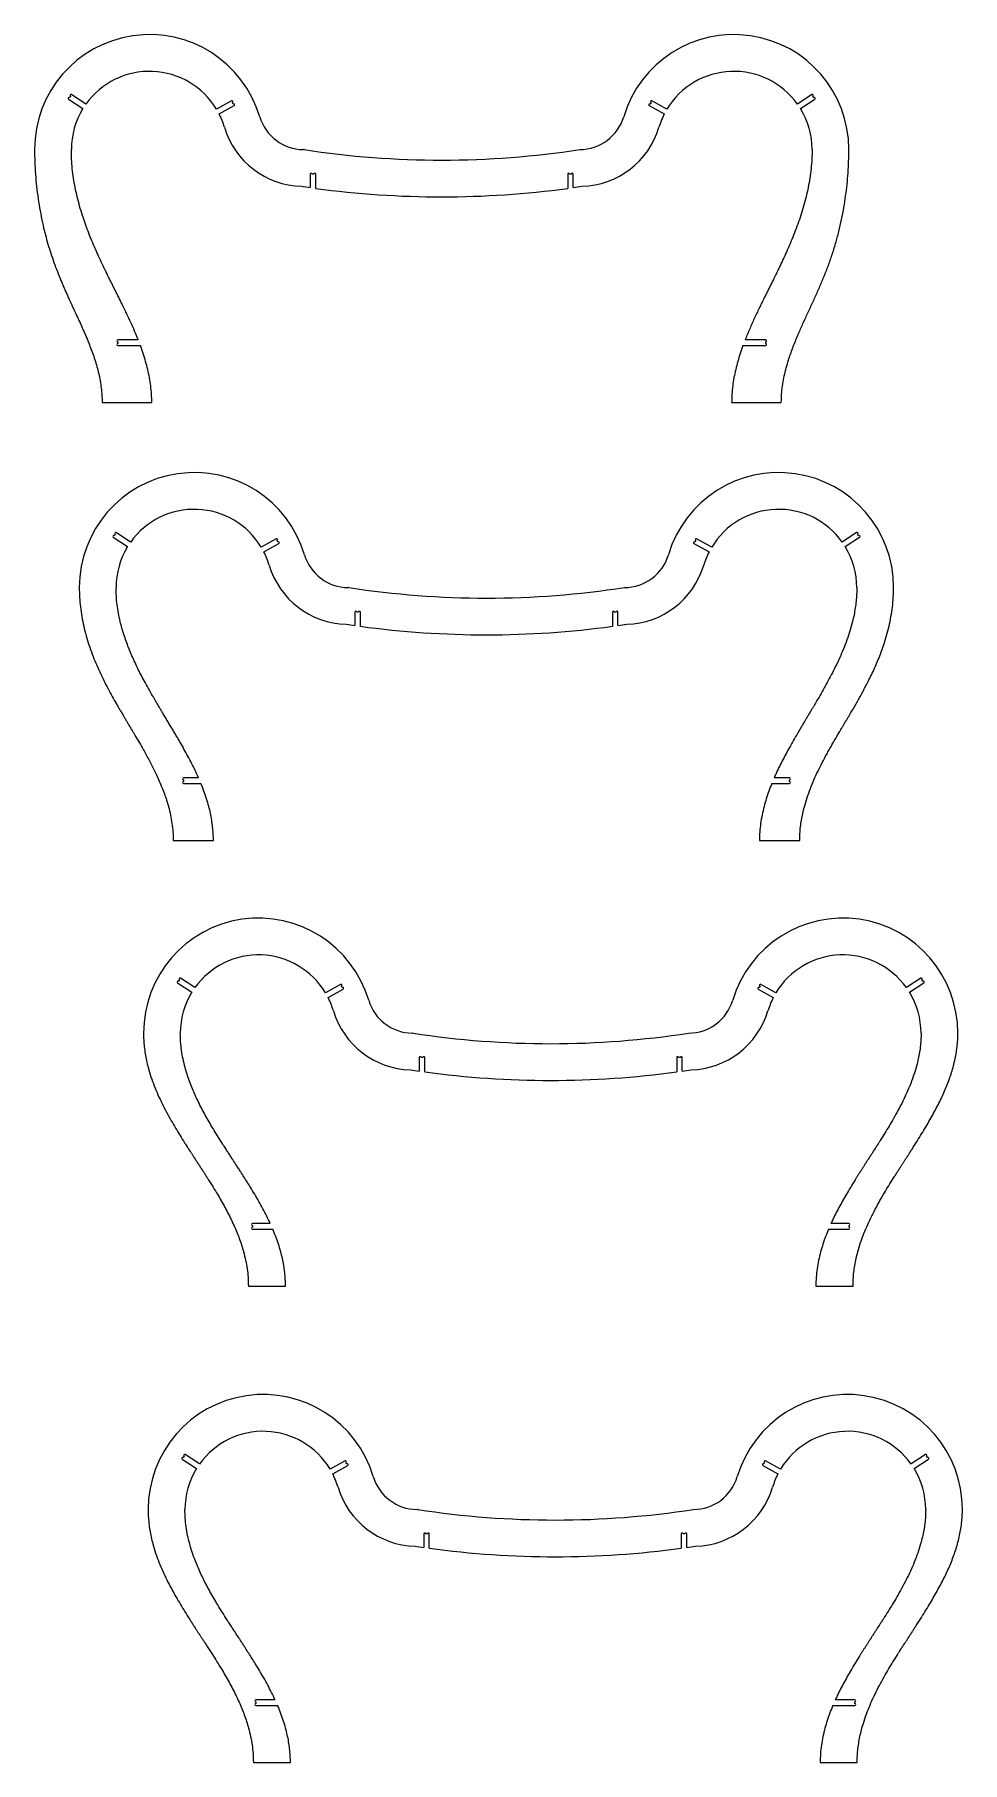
# Model space of a CAD drawing. Header units: millimetres. Extents: x -1732 to 6309, y -3588 to 3891.
# Drawn here: x 98 to 2115, y 134 to 3891 of the extents above; entities that cross this region are included whole.
import ezdxf

# ---------------------------------------------------------------- set-up
doc = ezdxf.new("R2010")
doc.units = ezdxf.units.MM

msp = doc.modelspace()

# ---------------------------------------------------------------- linework, layer by layer
at = {"color": 7, "linetype": 'Continuous', "lineweight": 15}
for p, q in [((176, 3756.9), (173.8, 3753.6)), ((209.4, 3739.6), (178.2, 3760.2)), ((1788, 3760.2), (1756.8, 3739.6)), ((1792.4, 3753.6), (1790.2, 3756.9)), ((171.6, 3750.2), (202.8, 3729.6)), ((526, 3746.6), (493.3, 3728.5)), ((499.1, 3718), (531.8, 3736.1)), ((529.9, 3739.6), (527.9, 3743.1)), ((1434.4, 3736.1), (1467.1, 3718)), ((1438.3, 3743.1), (1436.3, 3739.6)), ((1472.9, 3728.5), (1440.2, 3746.6)), ((1763.4, 3729.6), (1794.6, 3750.2)), ((697.1, 3587.4), (697.1, 3558)), ((705.1, 3587.4), (701.1, 3587.4)), ((709.1, 3556.3), (709.1, 3587.4)), ((1257.1, 3587.4), (1257.1, 3556.3)), ((1265.1, 3587.4), (1261.1, 3587.4)), ((1269.1, 3558), (1269.1, 3587.4)), ((323.3, 3226.7), (278.5, 3226.7)), ((278.5, 3222.7), (278.5, 3218.7)), ((278.5, 3214.7), (327.8, 3214.7)), ((1638.2, 3214.7), (1687.7, 3214.7)), ((1687.7, 3226.7), (1642.8, 3226.7)), ((1687.7, 3218.7), (1687.7, 3222.7)), ((244.6, 3090.7), (352.7, 3090.7)), ((1613.5, 3090.7), (1721.6, 3090.7)), ((268.9, 2798.1), (300.1, 2777.4)), ((273.3, 2804.7), (271.1, 2801.4)), ((306.7, 2787.4), (275.5, 2808.1)), ((623.3, 2794.4), (590.6, 2776.3)), ((596.4, 2765.8), (629.1, 2784)), ((627.2, 2787.5), (625.2, 2790.9)), ((1531.7, 2784), (1564.4, 2765.8)), ((1535.5, 2790.9), (1533.6, 2787.5)), ((1570.2, 2776.3), (1537.5, 2794.4)), ((1885.3, 2808.1), (1854.1, 2787.4)), ((1860.7, 2777.4), (1891.9, 2798.1)), ((1889.7, 2801.4), (1887.5, 2804.7)), ((794.4, 2635.2), (794.4, 2605.8)), ((802.4, 2635.2), (798.4, 2635.2)), ((806.4, 2604.1), (806.4, 2635.2)), ((1354.4, 2635.2), (1354.4, 2604.1)), ((1362.4, 2635.2), (1358.4, 2635.2)), ((1366.4, 2605.8), (1366.4, 2635.2)), ((454.5, 2274.5), (421.3, 2274.5)), ((421.3, 2270.5), (421.3, 2266.5)), ((421.3, 2262.5), (459.6, 2262.5)), ((1700.9, 2262.5), (1739.4, 2262.5)), ((1739.4, 2274.5), (1706, 2274.5)), ((1739.4, 2266.5), (1739.4, 2270.5)), ((399.2, 2138.5), (486.7, 2138.5)), ((1674.1, 2138.5), (1761.6, 2138.5)), ((408.6, 1829.3), (439.8, 1808.6)), ((413, 1836), (410.8, 1832.6)), ((446.4, 1818.6), (415.2, 1839.3)), ((763, 1825.7), (730.3, 1807.5)), ((736.1, 1797), (768.8, 1815.2)), ((766.9, 1818.7), (764.9, 1822.2)), ((1671.4, 1815.2), (1704.1, 1797)), ((1675.3, 1822.2), (1673.3, 1818.7)), ((1709.9, 1807.5), (1677.2, 1825.7)), ((2025, 1839.3), (1993.8, 1818.6)), ((2000.4, 1808.6), (2031.6, 1829.3)), ((2029.4, 1832.6), (2027.2, 1836)), ((934.1, 1666.5), (934.1, 1637.1)), ((942.1, 1666.5), (938.1, 1666.5)), ((946.1, 1635.4), (946.1, 1666.5)), ((1494.1, 1666.5), (1494.1, 1635.4)), ((1502.1, 1666.5), (1498.1, 1666.5)), ((1506.1, 1637.1), (1506.1, 1666.5)), ((610.3, 1305.8), (571.4, 1305.8)), ((571.4, 1301.8), (571.4, 1297.8)), ((571.4, 1293.8), (615.6, 1293.8)), ((1824.4, 1293.8), (1868.8, 1293.8)), ((1868.8, 1305.8), (1829.6, 1305.8)), ((1868.8, 1297.8), (1868.8, 1301.8)), ((562.7, 1169.8), (643.5, 1169.8)), ((1796.7, 1169.8), (1877.6, 1169.8)), ((418.6, 793.7), (449.7, 773)), ((423, 800.4), (420.8, 797)), ((456.4, 783), (425.2, 803.7)), ((773, 790.1), (740.3, 771.9)), ((1719.9, 771.9), (1687.2, 790.1)), ((2035, 803.7), (2003.8, 783)), ((2010.4, 773), (2041.6, 793.7)), ((2039.4, 797), (2037.2, 800.4)), ((746.1, 761.4), (778.8, 779.6)), ((776.8, 783.1), (774.9, 786.6)), ((1681.3, 779.6), (1714.1, 761.4)), ((1685.2, 786.6), (1683.3, 783.1)), ((944.1, 630.9), (944.1, 601.4)), ((952.1, 630.9), (948.1, 630.9)), ((956.1, 599.8), (956.1, 630.9)), ((1504.1, 630.9), (1504.1, 599.8)), ((1512.1, 630.9), (1508.1, 630.9)), ((1516.1, 601.4), (1516.1, 630.9)), ((620.9, 270.1), (578.7, 270.1)), ((578.7, 266.1), (578.7, 262.1)), ((1881.4, 270.1), (1838.9, 270.1)), ((1881.4, 262.1), (1881.4, 266.1)), ((578.7, 258.1), (626.2, 258.1)), ((1833.7, 258.1), (1881.4, 258.1)), ((573.5, 134.1), (654.1, 134.1)), ((1806, 134.1), (1886.6, 134.1))]:
    msp.add_line(p, q, dxfattribs=at)
for centre, radius, start, end in [((347.7, 3640.7), 250, 16.6015, 180), ((1618.5, 3640.7), 250, 0, 163.3985), ((347.7, 3640.7), 170, 31.0829, 144.4352), ((1618.5, 3640.7), 170, 35.5648, 148.9171), ((177.1, 3758.6), 2, 56.4578, 236.4578), ((1789.1, 3758.6), 2, 303.5422, 123.5422), ((172.7, 3751.9), 2, 56.4578, 236.4578), ((347.7, 3640.7), 170, 148.4805, 180), ((527, 3744.9), 2, 299.0603, 119.0603), ((530.9, 3737.9), 2, 299.0603, 119.0603), ((1435.4, 3737.9), 2, 60.9397, 240.9397), ((1439.2, 3744.9), 2, 60.9397, 240.9397), ((1618.5, 3640.7), 170, 0, 31.5195), ((1793.5, 3751.9), 2, 303.5422, 123.5422), ((347.7, 3640.7), 170, 16.6015, 27.0377), ((683.1, 3740.7), 180, 196.6015, 268.4002), ((683.1, 3740.7), 100, 196.6015, 269.5912), ((1283.1, 3740.7), 100, 270, 343.3985), ((1283.1, 3740.7), 180, 271.5998, 343.3985), ((1618.5, 3640.7), 170, 152.9623, 163.3985), ((682.3, 3630.7), 10, 81.2428, 89.5912), ((983.1, 5583.3), 1965.6, 261.2428, 278.779), ((699.1, 3587.4), 2, 0, 180), ((707.1, 3587.4), 2, 0, 180), ((1259.1, 3587.4), 2, 0, 180), ((1267.1, 3587.4), 2, 0, 180), ((983.1, 5583.5), 2045.6, 261.4246, 261.9631), ((983.1, 5583.5), 2045.6, 262.3024, 277.6976), ((983.1, 5583.5), 2045.6, 278.0369, 278.5754), ((278.5, 3224.7), 2, 90, 270), ((278.5, 3216.7), 2, 90, 270), ((1687.7, 3224.7), 2, 270, 90), ((1687.7, 3216.7), 2, 270, 90), ((445, 2688.5), 250, 16.6015, 180), ((1715.8, 2688.5), 250, 0, 163.3985), ((445, 2688.5), 170, 31.0829, 144.4352), ((1715.8, 2688.5), 170, 35.5648, 148.9171), ((270, 2799.7), 2, 56.4578, 236.4578), ((274.4, 2806.4), 2, 56.4578, 236.4578), ((624.2, 2792.7), 2, 299.0603, 119.0603), ((628.1, 2785.7), 2, 299.0603, 119.0603), ((1532.6, 2785.7), 2, 60.9397, 240.9397), ((1536.5, 2792.7), 2, 60.9397, 240.9397), ((1886.4, 2806.4), 2, 303.5422, 123.5422), ((1890.8, 2799.7), 2, 303.5422, 123.5422), ((445, 2688.5), 170, 148.4805, 180), ((445, 2688.5), 170, 16.6015, 27.0377), ((780.4, 2788.5), 100, 196.6015, 269.5912), ((1380.4, 2788.5), 100, 270, 343.3985), ((1715.8, 2688.5), 170, 152.9623, 163.3985), ((1715.8, 2688.5), 170, 0, 31.5195), ((780.4, 2788.5), 180, 196.6015, 268.4002), ((1380.4, 2788.5), 180, 271.5998, 343.3985), ((779.6, 2678.5), 10, 81.2428, 89.5912), ((1080.4, 4631.1), 1965.6, 261.2428, 278.779), ((796.4, 2635.2), 2, 0, 180), ((804.4, 2635.2), 2, 0, 180), ((1356.4, 2635.2), 2, 360, 180), ((1364.4, 2635.2), 2, 0, 180), ((1080.4, 4631.3), 2045.6, 261.4246, 261.9631), ((1080.4, 4631.3), 2045.6, 262.3024, 277.6976), ((1080.4, 4631.3), 2045.6, 278.0369, 278.5754), ((421.3, 2272.5), 2, 90, 270), ((421.3, 2264.5), 2, 90, 270), ((1739.4, 2272.5), 2, 270, 90), ((1739.4, 2264.5), 2, 270, 90), ((584.7, 1719.8), 250, 16.6015, 180), ((1855.5, 1719.8), 250, 0, 163.3985), ((584.7, 1719.8), 170, 31.0829, 144.4352), ((1855.5, 1719.8), 170, 35.5648, 148.9171), ((409.7, 1831), 2, 56.4578, 236.4578), ((414.1, 1837.6), 2, 56.4578, 236.4578), ((584.7, 1719.8), 170, 148.4805, 180), ((764, 1824), 2, 299.0603, 119.0603), ((767.9, 1817), 2, 299.0603, 119.0603), ((1672.4, 1817), 2, 60.9397, 240.9397), ((1676.2, 1824), 2, 60.9397, 240.9397), ((1855.5, 1719.8), 170, 0, 31.5195), ((2026.1, 1837.6), 2, 303.5422, 123.5422), ((2030.5, 1831), 2, 303.5422, 123.5422), ((584.7, 1719.8), 170, 16.6015, 27.0377), ((920.1, 1819.8), 180, 196.6015, 268.4002), ((920.1, 1819.8), 100, 196.6015, 269.5912), ((1520.1, 1819.8), 100, 270, 343.3985), ((1520.1, 1819.8), 180, 271.5998, 343.3985), ((1855.5, 1719.8), 170, 152.9623, 163.3985), ((919.3, 1709.8), 10, 81.2428, 89.5912), ((1220.1, 3662.4), 1965.6, 261.2428, 278.779), ((936.1, 1666.5), 2, 0, 180), ((944.1, 1666.5), 2, 0, 180), ((1496.1, 1666.5), 2, 0, 180), ((1504.1, 1666.5), 2, 0, 180), ((1220.1, 3662.6), 2045.6, 261.4246, 261.9631), ((1220.1, 3662.6), 2045.6, 262.3024, 277.6976), ((1220.1, 3662.6), 2045.6, 278.0369, 278.5754), ((571.4, 1303.8), 2, 90, 270), ((571.4, 1295.8), 2, 90, 270), ((1868.8, 1303.8), 2, 270, 90), ((1868.8, 1295.8), 2, 270, 90), ((594.7, 684.1), 250, 16.6015, 180), ((1865.5, 684.1), 250, 0, 163.3985), ((594.7, 684.1), 170, 31.0829, 144.4352), ((1865.5, 684.1), 170, 35.5648, 148.9171), ((419.7, 795.4), 2, 56.4578, 236.4578), ((424.1, 802), 2, 56.4578, 236.4578), ((773.9, 788.3), 2, 299.0603, 119.0603), ((1686.2, 788.3), 2, 60.9397, 240.9397), ((2036.1, 802), 2, 303.5422, 123.5422), ((2040.5, 795.4), 2, 303.5422, 123.5422), ((594.7, 684.1), 170, 148.4805, 180), ((594.7, 684.1), 170, 16.6015, 27.0377), ((777.8, 781.4), 2, 299.0603, 119.0603), ((930.1, 784.1), 100, 196.6015, 269.5912), ((1530.1, 784.1), 100, 270, 343.3985), ((1682.3, 781.4), 2, 60.9397, 240.9397), ((1865.5, 684.1), 170, 152.9623, 163.3985), ((1865.5, 684.1), 170, 0, 31.5195), ((930.1, 784.1), 180, 196.6015, 268.4002), ((1530.1, 784.1), 180, 271.5998, 343.3985), ((929.3, 674.2), 10, 81.2428, 89.5912), ((1230.1, 2626.8), 1965.6, 261.2428, 278.779), ((1230.1, 2627), 2045.6, 261.4246, 261.9631), ((946.1, 630.9), 2, 0, 180), ((954.1, 630.9), 2, 0, 180), ((1506.1, 630.9), 2, 0, 180), ((1514.1, 630.9), 2, 0, 180), ((1230.1, 2627), 2045.6, 278.0369, 278.5754), ((1230.1, 2627), 2045.6, 262.3024, 277.6976), ((578.7, 268.1), 2, 90, 270), ((1881.4, 268.1), 2, 270, 90), ((578.7, 260.1), 2, 90, 270), ((1881.4, 260.1), 2, 270, 90)]:
    msp.add_arc(centre, radius, start, end, dxfattribs=at)
for points, knots in [([(97.7, 3640.7), (97.8, 3631.8), (98, 3613.9), (99.6, 3587.1), (102, 3560.4), (105.4, 3533.8), (109.7, 3507.3), (114.6, 3482.9), (119.9, 3460.5), (125.3, 3440.2), (131.4, 3420), (138, 3400.1), (145.3, 3380.3), (151.7, 3364.1), (157, 3351.4), (160.9, 3342.2), (164.9, 3333), (169, 3323.8), (172.3, 3316.7), (174.5, 3311.7), (175.8, 3308.9), (177.1, 3306), (178.2, 3303.7), (179.1, 3301.8), (179.7, 3300.4), (180.4, 3298.9), (181.1, 3297.4), (181.8, 3296), (182.3, 3294.8), (182.9, 3293.6), (183.6, 3292), (184.6, 3289.9), (185.7, 3287.5), (186.8, 3285.3), (187.7, 3283.3), (188.5, 3281.6), (189.2, 3279.9), (191.1, 3275.8), (194.2, 3269.2), (198.4, 3259.9), (202.6, 3250.6), (206.7, 3241.4), (210.6, 3232.1), (214.5, 3222.8), (218.9, 3211.7), (223.8, 3198.7), (228.9, 3183.7), (233.4, 3168.6), (237.3, 3153.3), (240.5, 3137.8), (242.8, 3122.2), (244.3, 3106.5), (244.5, 3095.9), (244.6, 3090.7)], [0, 0, 0, 0, 0.046636, 0.093258, 0.140025, 0.186663, 0.2334, 0.280114, 0.316669, 0.353343, 0.389858, 0.426553, 0.463274, 0.500005, 0.517317, 0.534962, 0.55236, 0.569777, 0.587422, 0.593181, 0.598387, 0.603784, 0.609441, 0.611976, 0.614644, 0.617446, 0.620383, 0.623453, 0.62548, 0.627374, 0.630364, 0.634451, 0.639635, 0.643947, 0.647592, 0.650929, 0.653961, 0.656859, 0.674538, 0.692325, 0.710141, 0.727564, 0.745059, 0.762735, 0.780062, 0.807663, 0.835198, 0.862703, 0.890175, 0.917634, 0.945084, 0.972534, 1, 1, 1, 1]), ([(323.3, 3226.7), (322.9, 3227.6), (322.2, 3229.3), (319, 3237.4), (313.3, 3250.8), (305, 3269.3), (296.3, 3287.6), (288.8, 3303), (282.6, 3315.5), (277.8, 3325.2), (273, 3334.8), (268.1, 3344.6), (263.3, 3354.2), (257.4, 3366), (250.6, 3379.9), (242.7, 3396.3), (235.1, 3412.9), (227.7, 3429.5), (220.6, 3446.3), (213.9, 3463.3), (207.6, 3480.4), (201.4, 3498.6), (195.7, 3517.6), (190.4, 3537.8), (185.9, 3558.1), (182.3, 3578.6), (179.7, 3599.2), (178, 3619.9), (177.8, 3633.8), (177.7, 3640.7)], [0, 0, 0, 0, 0.006426, 0.012909, 0.0588, 0.104681, 0.150474, 0.196189, 0.2211, 0.244694, 0.269557, 0.293685, 0.319136, 0.341944, 0.383074, 0.424203, 0.465332, 0.506461, 0.547594, 0.588725, 0.630514, 0.670983, 0.718489, 0.765199, 0.812333, 0.859294, 0.906171, 0.95331, 1, 1, 1, 1]), ([(1788.5, 3640.7), (1788.4, 3633.8), (1788.2, 3620), (1786.5, 3599.3), (1783.8, 3578.6), (1780.1, 3558.1), (1775.6, 3537.8), (1770.2, 3517.7), (1764.2, 3498), (1757.5, 3478.5), (1750.3, 3459.4), (1742.6, 3440.5), (1734.9, 3422.5), (1727.1, 3405.5), (1721.5, 3393.5), (1717.7, 3385.6), (1716, 3382), (1714.2, 3378.4), (1712.5, 3374.8), (1710.8, 3371.2), (1708.9, 3367.5), (1706.5, 3362.5), (1703.1, 3355.7), (1699.1, 3347.5), (1694.9, 3339.2), (1690.7, 3330.7), (1686.2, 3321.6), (1681.2, 3311.7), (1676.1, 3301.1), (1670.7, 3290.1), (1665.4, 3278.9), (1660, 3267.3), (1654.8, 3255.6), (1649.7, 3243.8), (1645.7, 3234.2), (1643.5, 3228.5), (1642.8, 3226.7)], [0, 0, 0, 0, 0.046647, 0.093803, 0.140665, 0.187624, 0.234766, 0.281457, 0.328991, 0.374368, 0.420951, 0.466944, 0.512926, 0.553384, 0.593787, 0.602944, 0.612305, 0.621287, 0.630007, 0.639033, 0.648364, 0.658002, 0.677125, 0.69924, 0.720043, 0.740599, 0.763172, 0.788712, 0.815761, 0.842902, 0.871486, 0.900343, 0.929494, 0.958345, 0.987013, 1, 1, 1, 1]), ([(1721.6, 3090.7), (1721.7, 3096.7), (1722, 3108.7), (1723.9, 3126.6), (1726.9, 3144.4), (1731, 3162), (1735.5, 3178), (1740.3, 3192.7), (1745, 3206), (1750.1, 3219.2), (1755.5, 3232.3), (1762.5, 3248.6), (1771.4, 3268.3), (1782, 3291.3), (1792.7, 3314.5), (1803.1, 3337.6), (1813.2, 3361.3), (1822.8, 3385.7), (1831.8, 3410.9), (1839.8, 3436.5), (1846.8, 3462.4), (1852.8, 3488.5), (1857.7, 3514.3), (1861.6, 3539.8), (1864.7, 3565), (1866.9, 3590.2), (1868.2, 3615.5), (1868.4, 3632.3), (1868.5, 3640.7)], [0, 0, 0, 0, 0.031353, 0.062707, 0.09406, 0.125414, 0.15677, 0.181283, 0.205795, 0.230392, 0.255099, 0.279923, 0.322948, 0.367992, 0.412393, 0.456377, 0.499995, 0.546777, 0.593332, 0.639995, 0.686661, 0.733241, 0.779899, 0.823977, 0.867986, 0.912077, 0.956191, 1, 1, 1, 1]), ([(352.7, 3090.7), (352.6, 3096.7), (352.3, 3108.8), (350.5, 3126.9), (347.7, 3144.9), (344, 3162.7), (339.3, 3180.2), (334, 3197.6), (329.9, 3209), (327.8, 3214.7)], [0, 0, 0, 0, 0.14285, 0.285702, 0.428558, 0.571413, 0.714278, 0.857142, 1, 1, 1, 1]), ([(1638.2, 3214.7), (1636.2, 3209), (1632.1, 3197.6), (1626.8, 3180.2), (1622.2, 3162.6), (1618.5, 3144.9), (1615.7, 3126.9), (1613.9, 3108.8), (1613.7, 3096.7), (1613.5, 3090.7)], [0, 0, 0, 0, 0.142861, 0.285724, 0.428589, 0.571444, 0.714297, 0.85715, 1, 1, 1, 1]), ([(195, 2688.5), (195.1, 2681.5), (195.3, 2667.3), (197.3, 2646.2), (200.3, 2625.2), (204.5, 2604.4), (209.7, 2583.8), (215.9, 2563.4), (222.9, 2543.5), (230.8, 2524.1), (239.2, 2505.1), (248.2, 2486.4), (257.4, 2468.6), (266.5, 2451.9), (273.2, 2440.1), (277.6, 2432.4), (279.7, 2428.8), (281.7, 2425.3), (283.7, 2421.8), (285.8, 2418.3), (287.9, 2414.7), (290.5, 2410.3), (293.6, 2405), (296.6, 2400.1), (298.8, 2396.3), (300.1, 2394.1), (301.5, 2391.8), (303.3, 2388.9), (305.2, 2385.6), (307.2, 2382.3), (308.9, 2379.4), (310.7, 2376.4), (312.5, 2373.3), (316.8, 2366.1), (323.5, 2354.7), (331.7, 2340.6), (339, 2327.7), (345.2, 2316.3), (351.3, 2304.7), (357.2, 2293.1), (363.2, 2280.8), (369.1, 2267.8), (374.8, 2254.1), (380.1, 2240.2), (384.9, 2226.1), (389.4, 2210.7), (393.5, 2193.9), (396.7, 2175.6), (398.8, 2157.1), (399.1, 2144.7), (399.2, 2138.5)], [0, 0, 0, 0, 0.03551, 0.071323, 0.106957, 0.142642, 0.178433, 0.213928, 0.24999, 0.284931, 0.319867, 0.354801, 0.389739, 0.42047, 0.451158, 0.458121, 0.465257, 0.472064, 0.47865, 0.4855, 0.492617, 0.499998, 0.510902, 0.523607, 0.529092, 0.53285, 0.536825, 0.542517, 0.550188, 0.556311, 0.561441, 0.567488, 0.573714, 0.579612, 0.609829, 0.640447, 0.662211, 0.684142, 0.706281, 0.728212, 0.750008, 0.775148, 0.800197, 0.825179, 0.850111, 0.875016, 0.906264, 0.937511, 0.968756, 1, 1, 1, 1]), ([(454.5, 2274.5), (452.1, 2279.9), (447.2, 2290.6), (439.4, 2306.4), (431.2, 2322), (422.7, 2337.4), (415.3, 2350.5), (409, 2361.3), (404, 2369.9), (399, 2378.2), (393.9, 2386.7), (388.8, 2395.2), (383.6, 2403.9), (378.7, 2412.1), (374.2, 2419.6), (370.2, 2426.3), (366.2, 2432.9), (362.3, 2439.6), (358.4, 2446.3), (352.7, 2456), (345.3, 2469), (336.8, 2484.5), (328.8, 2499.5), (321.5, 2514.2), (314.4, 2529), (308, 2543.5), (302.1, 2557.8), (296.8, 2571.8), (292, 2586), (287.7, 2600.3), (283.6, 2615.9), (280, 2632.9), (277.1, 2651.4), (275.3, 2669.9), (275.1, 2682.3), (275, 2688.5)], [0, 0, 0, 0, 0.0386576, 0.0773166, 0.1159676, 0.1546097, 0.1932218, 0.2150637, 0.2363315, 0.2584734, 0.2787656, 0.3018597, 0.323424, 0.3457278, 0.3643552, 0.3807857, 0.3976437, 0.4148424, 0.4314058, 0.4488783, 0.4890524, 0.5292782, 0.5651909, 0.6010922, 0.6369863, 0.6728724, 0.7057228, 0.7384865, 0.7714407, 0.8043567, 0.8364485, 0.8778317, 0.9182264, 0.9594217, 1, 1, 1, 1]), ([(1885.8, 2688.5), (1885.7, 2683.6), (1885.6, 2673.7), (1884.3, 2658.8), (1882.4, 2644.1), (1879.8, 2629.3), (1876.1, 2612.8), (1871, 2594.5), (1864.4, 2574.7), (1857, 2555.2), (1848.7, 2536.1), (1839.8, 2517.2), (1830.7, 2499.3), (1821.7, 2482.3), (1812.8, 2466.3), (1804.7, 2452.2), (1797.5, 2439.9), (1793, 2432.2), (1790, 2427.3), (1788.8, 2425.2), (1787.5, 2423.1), (1786.4, 2421.3), (1785.6, 2419.8), (1784.9, 2418.7), (1784.3, 2417.6), (1783.6, 2416.4), (1782.9, 2415.3), (1782.2, 2414.1), (1781.4, 2412.8), (1780.4, 2411.1), (1778.9, 2408.7), (1777.1, 2405.7), (1775.3, 2402.6), (1773.6, 2399.8), (1771.8, 2396.7), (1769.8, 2393.4), (1767.7, 2389.8), (1765.6, 2386.4), (1763.6, 2383), (1761.6, 2379.6), (1759.5, 2376), (1755, 2368.3), (1748.1, 2356.5), (1739.4, 2341.2), (1731.3, 2326.3), (1723.7, 2311.8), (1716.3, 2297.1), (1710.5, 2284.7), (1707.1, 2277.1), (1706, 2274.5)], [0, 0, 0, 0, 0.0323521, 0.065163, 0.0977705, 0.1302865, 0.1635393, 0.2092533, 0.2549752, 0.3007116, 0.3464638, 0.3922416, 0.4380474, 0.4782938, 0.5185127, 0.5586742, 0.585002, 0.6123172, 0.6174302, 0.6226048, 0.6280943, 0.6338995, 0.6366077, 0.6393798, 0.6422154, 0.6451142, 0.6480769, 0.6511022, 0.6541917, 0.6579589, 0.6641749, 0.6728407, 0.6808284, 0.6875112, 0.6948526, 0.7042026, 0.7131355, 0.7221207, 0.7304988, 0.7389244, 0.7484217, 0.7575966, 0.7976499, 0.8378181, 0.873698, 0.9095699, 0.9454377, 0.981296, 1, 1, 1, 1]), ([(1761.6, 2138.5), (1761.7, 2143.4), (1761.8, 2153.3), (1763.2, 2168.1), (1765.2, 2182.8), (1768.1, 2197.4), (1772.1, 2213.8), (1777.5, 2231.8), (1784.6, 2251.4), (1792.5, 2270.6), (1801.3, 2289.4), (1810.6, 2308), (1818.8, 2323.4), (1825.8, 2335.9), (1831.1, 2345.4), (1836.6, 2355), (1842.1, 2364.3), (1847, 2372.8), (1851.3, 2380.1), (1855.1, 2386.4), (1858.9, 2392.8), (1862.7, 2399.2), (1866.4, 2405.4), (1870.8, 2412.9), (1876, 2421.7), (1881.9, 2432), (1887.8, 2442.2), (1893.6, 2452.6), (1899.3, 2463), (1904.9, 2473.4), (1911.1, 2485.3), (1917.6, 2498.6), (1924.5, 2513.4), (1931, 2528.4), (1937.8, 2545.1), (1944.4, 2563.6), (1950.7, 2583.9), (1956, 2604.4), (1960.3, 2625.2), (1963.4, 2646.2), (1965.4, 2667.3), (1965.7, 2681.5), (1965.8, 2688.5)], [0, 0, 0, 0, 0.024962, 0.049914, 0.07489, 0.099909, 0.124992, 0.15992, 0.194853, 0.229796, 0.264753, 0.299729, 0.334728, 0.353115, 0.371809, 0.389857, 0.408591, 0.426483, 0.439225, 0.451383, 0.463701, 0.476694, 0.489115, 0.500002, 0.520693, 0.540386, 0.560144, 0.580345, 0.600178, 0.620151, 0.640226, 0.667675, 0.695119, 0.722564, 0.750012, 0.786104, 0.821581, 0.857382, 0.893066, 0.928692, 0.964524, 1, 1, 1, 1]), ([(486.7, 2138.5), (486.6, 2143.5), (486.4, 2153.4), (485.1, 2168.3), (483.1, 2183), (480.3, 2197.7), (476.6, 2213.2), (471.9, 2229.3), (466.2, 2246.1), (461.8, 2257), (459.6, 2262.5)], [0, 0, 0, 0, 0.116784, 0.233342, 0.350075, 0.467004, 0.58422, 0.722828, 0.86142, 1, 1, 1, 1]), ([(1700.9, 2262.5), (1698.8, 2257), (1694.4, 2246), (1688.8, 2229.3), (1683.8, 2212), (1679.6, 2194.1), (1676.5, 2175.7), (1674.5, 2157.2), (1674.2, 2144.7), (1674.1, 2138.5)], [0, 0, 0, 0, 0.138535, 0.277079, 0.415634, 0.561733, 0.707826, 0.853914, 1, 1, 1, 1]), ([(334.7, 1719.8), (334.8, 1714.8), (334.9, 1704.7), (336.3, 1689.7), (338.3, 1674.8), (341.1, 1659.9), (345.2, 1643.2), (350.7, 1624.8), (357.8, 1605), (366, 1585.5), (375, 1566.4), (384.7, 1547.6), (394.5, 1529.8), (404.4, 1513.1), (414, 1497.2), (422.1, 1484.4), (428.3, 1474.6), (432.7, 1467.7), (436.2, 1462.3), (438.7, 1458.5), (440.2, 1456.2), (441.6, 1453.9), (442.8, 1452.1), (443.7, 1450.8), (444.3, 1449.9), (444.9, 1448.9), (445.6, 1447.8), (446.3, 1446.7), (447.1, 1445.6), (448.2, 1443.8), (449.7, 1441.6), (451.2, 1439.3), (452.2, 1437.7), (452.9, 1436.7), (453.5, 1435.7), (454.3, 1434.5), (455.2, 1433.1), (456.5, 1431.1), (458.2, 1428.5), (460.3, 1425.2), (462.6, 1421.7), (464.8, 1418.3), (467, 1414.9), (469.2, 1411.5), (471.4, 1407.9), (476.3, 1400.3), (483.6, 1388.7), (493, 1373.4), (501.7, 1358.6), (509.9, 1344.2), (517.7, 1329.6), (524.9, 1315.2), (531.6, 1301), (537.6, 1287.1), (543, 1273), (548, 1258.8), (552.7, 1243.1), (556.8, 1226), (560.1, 1207.4), (562.3, 1188.6), (562.5, 1176.1), (562.7, 1169.8)], [0, 0, 0, 0, 0.024799, 0.04985, 0.07475, 0.099612, 0.124991, 0.15993, 0.194871, 0.229822, 0.264788, 0.299773, 0.334783, 0.365537, 0.396278, 0.426946, 0.440639, 0.453722, 0.467983, 0.472261, 0.47664, 0.481252, 0.485655, 0.487392, 0.489232, 0.491177, 0.493226, 0.495378, 0.497635, 0.499996, 0.506051, 0.510631, 0.513733, 0.515357, 0.516583, 0.519564, 0.522411, 0.525126, 0.531053, 0.538088, 0.544849, 0.551722, 0.558211, 0.564743, 0.571969, 0.578971, 0.609605, 0.640334, 0.667747, 0.695186, 0.722598, 0.750012, 0.775138, 0.800183, 0.825168, 0.850107, 0.875018, 0.906265, 0.937512, 0.968756, 1, 1, 1, 1]), ([(610.3, 1305.8), (607.7, 1311.2), (602.6, 1322.1), (594.2, 1338), (585.5, 1353.8), (576.4, 1369.4), (567.9, 1383.5), (560.1, 1396), (553.1, 1407.1), (547.6, 1415.6), (543.6, 1421.8), (541.1, 1425.7), (538.6, 1429.5), (536.2, 1433.3), (533.9, 1436.7), (531.5, 1440.5), (528.9, 1444.5), (526.2, 1448.5), (523.8, 1452.3), (521.5, 1455.9), (519, 1459.6), (516.6, 1463.4), (514, 1467.5), (511.3, 1471.6), (508.6, 1475.9), (505.8, 1480.2), (500.6, 1488.4), (493.1, 1500.4), (483.8, 1515.7), (475, 1530.6), (466.9, 1545.1), (459.2, 1559.7), (452, 1574.1), (445.4, 1588.3), (439.5, 1602.3), (434.1, 1616.4), (429.2, 1630.6), (424.6, 1646.3), (420.4, 1663.5), (417.2, 1682.1), (415.1, 1700.9), (414.8, 1713.5), (414.7, 1719.8)], [0, 0, 0, 0, 0.038897, 0.077795, 0.116691, 0.155581, 0.194457, 0.22329, 0.251274, 0.279378, 0.288915, 0.298988, 0.309052, 0.318308, 0.328017, 0.335778, 0.347748, 0.358612, 0.367153, 0.376883, 0.38616, 0.396093, 0.406072, 0.417219, 0.427703, 0.439258, 0.450703, 0.490705, 0.530789, 0.566577, 0.602355, 0.638125, 0.673885, 0.706657, 0.739329, 0.771923, 0.804458, 0.836958, 0.877721, 0.918483, 0.959242, 1, 1, 1, 1]), ([(2025.5, 1719.8), (2025.4, 1714.7), (2025.3, 1704.7), (2023.8, 1689.6), (2021.6, 1674.7), (2018.6, 1659.9), (2014.3, 1643.3), (2008.6, 1625), (2001.1, 1605.3), (1992.7, 1585.9), (1983.4, 1566.9), (1973.6, 1548.2), (1963.6, 1530.5), (1953.7, 1513.8), (1944, 1498), (1936, 1485.2), (1929.8, 1475.4), (1925.3, 1468.5), (1921.7, 1462.8), (1918.8, 1458.2), (1916.7, 1455), (1914.5, 1451.7), (1912.4, 1448.3), (1909.6, 1444.1), (1906.3, 1439), (1902.7, 1433.3), (1899, 1427.7), (1895.5, 1422.1), (1891.8, 1416.4), (1888.2, 1410.7), (1882.5, 1401.6), (1874.8, 1389.2), (1865.6, 1373.8), (1856.9, 1358.9), (1848.9, 1344.4), (1841.1, 1329.8), (1834.7, 1316.9), (1831, 1308.8), (1829.6, 1305.8)], [0, 0, 0, 0, 0.032555, 0.065099, 0.097674, 0.13031, 0.163028, 0.208585, 0.254153, 0.299738, 0.345344, 0.390977, 0.436644, 0.476753, 0.516827, 0.556804, 0.574633, 0.591537, 0.610381, 0.618147, 0.626645, 0.635493, 0.643826, 0.65216, 0.668411, 0.682827, 0.696272, 0.711605, 0.725881, 0.740148, 0.755077, 0.795085, 0.835168, 0.870955, 0.906731, 0.942496, 0.97825, 1, 1, 1, 1]), ([(1877.6, 1169.8), (1877.6, 1174.8), (1877.8, 1184.8), (1879.2, 1199.9), (1881.3, 1214.8), (1884.2, 1229.7), (1888.3, 1246.3), (1893.9, 1264.6), (1901.2, 1284.4), (1909.5, 1303.8), (1918.6, 1322.9), (1928.3, 1341.7), (1938.2, 1359.4), (1948, 1376.2), (1957.6, 1392), (1965.6, 1404.8), (1971.8, 1414.6), (1976.2, 1421.6), (1979.7, 1426.9), (1982.2, 1430.9), (1983.7, 1433.2), (1985.2, 1435.4), (1986.6, 1437.7), (1988, 1439.9), (1989.6, 1442.3), (1991.3, 1444.9), (1992.9, 1447.5), (1994.4, 1449.8), (1995.6, 1451.7), (1996.8, 1453.5), (1998.1, 1455.4), (1999.7, 1457.9), (2001.5, 1460.8), (2003.7, 1464.2), (2006.1, 1467.9), (2008.6, 1471.9), (2011.4, 1476.2), (2014.1, 1480.5), (2019.3, 1488.8), (2026.8, 1500.7), (2036.1, 1516), (2044.8, 1530.9), (2052.9, 1545.4), (2060.6, 1560), (2067.8, 1574.4), (2074.4, 1588.6), (2080.4, 1602.5), (2085.8, 1616.5), (2090.8, 1630.8), (2095.1, 1645.2), (2098.8, 1659.9), (2101.7, 1674.7), (2103.9, 1689.7), (2105.3, 1704.8), (2105.4, 1714.8), (2105.5, 1719.8)], [0, 0, 0, 0, 0.024965, 0.049921, 0.074897, 0.099914, 0.12499, 0.159922, 0.194862, 0.22981, 0.264785, 0.299762, 0.334791, 0.365535, 0.396276, 0.426945, 0.440626, 0.453677, 0.467986, 0.472328, 0.476793, 0.481528, 0.485878, 0.489903, 0.494612, 0.500003, 0.505536, 0.510049, 0.513541, 0.516484, 0.520905, 0.525061, 0.531056, 0.53805, 0.544788, 0.553325, 0.561307, 0.570184, 0.57897, 0.6096, 0.640332, 0.667758, 0.695183, 0.7226, 0.750009, 0.775135, 0.800182, 0.825166, 0.850104, 0.87501, 0.900089, 0.925108, 0.950193, 0.975263, 1, 1, 1, 1]), ([(643.5, 1169.8), (643.4, 1174.8), (643.2, 1184.9), (641.9, 1199.9), (639.7, 1214.9), (636.8, 1229.7), (633, 1245.2), (628.1, 1261.1), (622.3, 1277.6), (617.8, 1288.4), (615.6, 1293.8)], [0, 0, 0, 0, 0.118036, 0.235844, 0.35381, 0.471969, 0.590411, 0.726948, 0.863472, 1, 1, 1, 1]), ([(1824.4, 1293.8), (1822.2, 1288.4), (1817.8, 1277.6), (1812, 1261.1), (1806.8, 1243.9), (1802.5, 1226), (1799.3, 1207.4), (1797.1, 1188.6), (1796.9, 1176.1), (1796.7, 1169.8)], [0, 0, 0, 0, 0.136477, 0.272947, 0.409423, 0.557073, 0.704719, 0.852361, 1, 1, 1, 1]), ([(344.7, 684.1), (344.7, 679.2), (344.9, 669.1), (346.2, 654.1), (348.3, 639.1), (351.2, 624.2), (355.3, 607.5), (360.8, 589.2), (368.1, 569.3), (376.3, 549.9), (385.3, 530.8), (395.1, 512), (405, 494.3), (414.9, 477.5), (424.6, 461.7), (432.6, 448.9), (438.9, 439.1), (443.4, 432.2), (446.8, 426.8), (449.3, 422.9), (450.8, 420.7), (452.3, 418.4), (453.5, 416.5), (454.6, 414.9), (455.4, 413.6), (456.4, 412.1), (457.4, 410.6), (458.7, 408.6), (460.1, 406.4), (461.5, 404.3), (462.6, 402.7), (463.5, 401.2), (464.5, 399.8), (465.6, 398), (467.1, 395.8), (468.9, 393), (471, 389.7), (473.5, 385.9), (476, 382), (478.8, 377.7), (481.6, 373.3), (486.8, 365.1), (494.4, 353.2), (503.7, 337.9), (512.5, 323.1), (520.7, 308.6), (528.5, 294), (535.8, 279.6), (542.4, 265.5), (548.4, 251.6), (553.9, 237.5), (558.8, 223.2), (563.5, 207.6), (567.7, 190.4), (571, 171.8), (573.1, 153), (573.4, 140.4), (573.5, 134.1)], [0, 0, 0, 0, 0.024798, 0.049849, 0.074907, 0.099922, 0.124991, 0.159928, 0.194869, 0.229818, 0.264785, 0.29977, 0.33478, 0.365534, 0.396273, 0.426937, 0.440629, 0.453698, 0.467981, 0.472247, 0.47662, 0.48124, 0.485618, 0.488032, 0.490677, 0.493552, 0.496659, 0.499996, 0.505203, 0.509427, 0.512669, 0.514927, 0.51778, 0.521536, 0.525084, 0.531051, 0.538066, 0.544816, 0.55335, 0.561306, 0.570175, 0.57896, 0.609599, 0.640331, 0.667745, 0.695185, 0.722598, 0.750011, 0.775138, 0.800183, 0.825168, 0.850107, 0.875018, 0.906266, 0.937512, 0.968756, 1, 1, 1, 1]), ([(620.9, 270.1), (618.3, 275.6), (613.1, 286.5), (604.8, 302.4), (596, 318.2), (586.9, 333.8), (578.4, 347.9), (570.6, 360.5), (563.5, 371.5), (558.1, 379.9), (554.3, 385.8), (552.1, 389.2), (550, 392.5), (547.8, 395.8), (545.8, 399), (543.8, 402), (541.6, 405.4), (539.1, 409.1), (536.6, 413), (534.1, 416.8), (531.8, 420.3), (529.4, 424.1), (526.9, 427.8), (524.3, 431.9), (521.7, 436), (518.9, 440.3), (516.1, 444.6), (510.9, 452.8), (503.3, 464.8), (494, 480.1), (485.3, 495), (477.1, 509.4), (469.3, 524.1), (462.1, 538.5), (455.5, 552.7), (449.6, 566.6), (444.1, 580.7), (439.2, 595), (434.6, 610.7), (430.4, 627.8), (427.2, 646.4), (425.1, 665.2), (424.8, 677.8), (424.7, 684.1)], [0, 0, 0, 0, 0.0389066, 0.0778145, 0.11672, 0.1556206, 0.1945073, 0.2233418, 0.251339, 0.279461, 0.2877793, 0.2965012, 0.3056274, 0.313633, 0.3221556, 0.3297836, 0.3373603, 0.3478304, 0.3587839, 0.3672555, 0.3769749, 0.3862434, 0.396178, 0.406161, 0.4173054, 0.4277775, 0.4393348, 0.45078, 0.4907655, 0.530861, 0.5666259, 0.6024125, 0.6381735, 0.6739284, 0.7066969, 0.7393645, 0.7719544, 0.804485, 0.8369802, 0.8777375, 0.9184934, 0.959247, 1, 1, 1, 1]), ([(2035.5, 684.1), (2035.4, 679.1), (2035.2, 669.1), (2033.8, 654), (2031.6, 639.1), (2028.5, 624.2), (2024.2, 607.6), (2018.4, 589.4), (2010.9, 569.6), (2002.5, 550.3), (1993.2, 531.3), (1983.3, 512.6), (1973.3, 494.9), (1963.4, 478.2), (1953.6, 462.4), (1945.6, 449.6), (1939.4, 439.8), (1934.9, 432.9), (1931.2, 427.2), (1928.3, 422.7), (1926.2, 419.4), (1924, 416.1), (1921.9, 412.8), (1919.1, 408.5), (1915.9, 403.5), (1912.2, 397.7), (1908.5, 392.1), (1904.9, 386.5), (1901.3, 380.8), (1897.7, 375.1), (1892, 366.1), (1884.2, 353.6), (1875, 338.3), (1866.3, 323.4), (1858.2, 308.9), (1850.5, 294.2), (1844.1, 281.3), (1840.3, 273.2), (1838.9, 270.1)], [0, 0, 0, 0, 0.032551, 0.065091, 0.097661, 0.130292, 0.163007, 0.208557, 0.254119, 0.299697, 0.345298, 0.390925, 0.436585, 0.476688, 0.516759, 0.556724, 0.574549, 0.591437, 0.610299, 0.618038, 0.626542, 0.63541, 0.643742, 0.652074, 0.668273, 0.682694, 0.696178, 0.711498, 0.725777, 0.740048, 0.754973, 0.794978, 0.835057, 0.87084, 0.906612, 0.942373, 0.978123, 1, 1, 1, 1]), ([(1886.6, 134.1), (1886.7, 139.2), (1886.9, 149.2), (1888.2, 164.3), (1890.3, 179.2), (1893.3, 194.1), (1897.4, 210.7), (1903, 229), (1910.3, 248.8), (1918.6, 268.3), (1927.6, 287.4), (1937.4, 306.1), (1947.3, 323.9), (1957.1, 340.7), (1966.8, 356.5), (1974.8, 369.3), (1981, 379.1), (1985.4, 386.1), (1988.9, 391.4), (1991.4, 395.3), (1992.8, 397.6), (1994.3, 399.8), (1995.5, 401.7), (1996.4, 403.1), (1997.1, 404.2), (1997.9, 405.4), (1998.7, 406.7), (1999.6, 408), (2000.8, 409.8), (2002.1, 411.9), (2003.5, 414.1), (2004.6, 415.7), (2005.5, 417.1), (2006.4, 418.6), (2007.5, 420.3), (2009, 422.5), (2010.8, 425.3), (2012.9, 428.7), (2015.4, 432.4), (2017.9, 436.4), (2020.7, 440.7), (2023.4, 445), (2028.6, 453.2), (2036.2, 465.2), (2045.5, 480.5), (2054.2, 495.4), (2062.3, 509.8), (2070.2, 524.4), (2077.4, 538.8), (2084, 552.9), (2090.1, 566.8), (2095.6, 580.9), (2100.5, 595.1), (2104.9, 609.6), (2108.6, 624.2), (2111.6, 639.1), (2113.8, 654.1), (2115.2, 669.1), (2115.4, 679.2), (2115.5, 684.1)], [0, 0, 0, 0, 0.024965, 0.049922, 0.074896, 0.099913, 0.12499, 0.159922, 0.194862, 0.22981, 0.264785, 0.299762, 0.334792, 0.365536, 0.396279, 0.426953, 0.440635, 0.453702, 0.467987, 0.472257, 0.476631, 0.481249, 0.485633, 0.487639, 0.489801, 0.492117, 0.49459, 0.497218, 0.500001, 0.505335, 0.509612, 0.512833, 0.514999, 0.51779, 0.521549, 0.525098, 0.531057, 0.53807, 0.544819, 0.553353, 0.561311, 0.570192, 0.578981, 0.609604, 0.640334, 0.667759, 0.695183, 0.722599, 0.750007, 0.775135, 0.800182, 0.825167, 0.850105, 0.875011, 0.900091, 0.925111, 0.950196, 0.975266, 1, 1, 1, 1]), ([(654.1, 134.1), (654, 139.2), (653.9, 149.3), (652.5, 164.3), (650.4, 179.3), (647.4, 194.1), (643.6, 209.6), (638.7, 225.6), (632.9, 242), (628.4, 252.8), (626.2, 258.1)], [0, 0, 0, 0, 0.11809, 0.235948, 0.353967, 0.472177, 0.59067, 0.72712, 0.863558, 1, 1, 1, 1]), ([(1833.7, 258.1), (1831.5, 252.8), (1827.1, 242), (1821.3, 225.5), (1816.1, 208.4), (1811.8, 190.5), (1808.5, 171.8), (1806.4, 153), (1806.2, 140.4), (1806, 134.1)], [0, 0, 0, 0, 0.13639, 0.272772, 0.409161, 0.556877, 0.704588, 0.852295, 1, 1, 1, 1])]:
    msp.add_open_spline(points, degree=3, knots=knots, dxfattribs=at)

doc.saveas('drawing.dxf')
